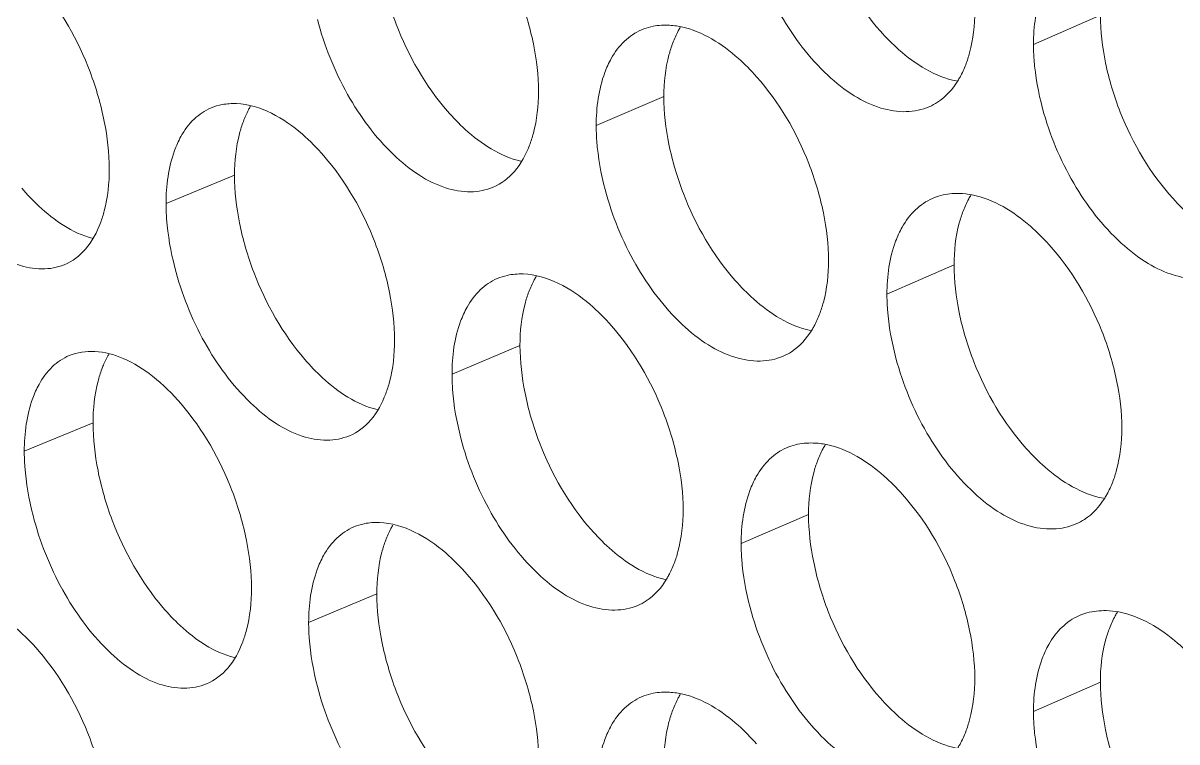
# Model space of a CAD drawing. Header units: millimetres. Extents: x 1177 to 4147, y 93 to 2194.
# Drawn here: x 2545.75 to 2559.37, y 995.79 to 1004.28 of the extents above; entities that cross this region are included whole.
import ezdxf

# ---------------------------------------------------------------- set-up
doc = ezdxf.new("R2010")
doc.units = ezdxf.units.MM
doc.header["$LTSCALE"] = 0.1
doc.layers.get('0').update_dxf_attribs({"lineweight": 13})
doc.layers.add('标注', color=251, linetype='Continuous', lineweight=9)

# ---------------------------------------------------------------- blocks, each defined once
blk = doc.blocks.new('02')
at = {"layer": '标注'}
for p, q in [((4424.075, 1026.091), (4422.948, 1025.596)), ((4416.717, 1024.716), (4415.576, 1024.229)), ((4416.717, 1024.716), (4415.576, 1024.229)), ((4409.479, 1023.393), (4408.324, 1022.914)), ((4421.609, 1021.877), (4420.477, 1021.385)), ((4421.609, 1021.877), (4420.477, 1021.385)), ((4414.291, 1020.519), (4413.145, 1020.035)), ((4407.093, 1019.213), (4405.934, 1018.737)), ((4419.156, 1017.669), (4418.02, 1017.179)), ((4411.878, 1016.328), (4410.728, 1015.847)), ((4424.075, 1014.841), (4422.948, 1014.346))]:
    blk.add_line(p, q, dxfattribs=at)
for centre, radius, start, end in [((4416.719, 1024.952), 0.968, 103.1675, 113.1121), ((4416.719, 1024.952), 0.968, 103.1675, 113.1121), ((4421.636, 1022.096), 0.984, 104.7476, 113.5233), ((4421.636, 1022.096), 0.984, 104.7476, 113.5233), ((4414.281, 1020.763), 0.96, 102.3564, 112.9065), ((4419.171, 1017.896), 0.976, 103.9644, 113.3177), ((4411.856, 1016.58), 0.952, 101.531, 112.7006), ((4424.114, 1015.052), 0.993, 105.5171, 113.729), ((4416.719, 1013.702), 0.968, 103.1675, 113.1121)]:
    blk.add_arc(centre, radius, start, end, dxfattribs=at)
for points, knots in [([(4419.156, 1028.919), (4419.156, 1028.649), (4419.223, 1028.09), (4419.545, 1027.007), (4419.99, 1026.245), (4420.367, 1025.82)], [0, 0, 0, 0, 0.23899, 0.49541, 1, 1, 1, 1]), ([(4414.602, 1024.801), (4414.602, 1025.071), (4414.535, 1025.63), (4414.216, 1026.714), (4413.776, 1027.477), (4413.402, 1027.906)], [0, 0, 0, 0, 0.238989, 0.495505, 1, 1, 1, 1]), ([(4414.602, 1024.801), (4414.602, 1025.071), (4414.535, 1025.63), (4414.216, 1026.714), (4413.776, 1027.477), (4413.402, 1027.906)], [0, 0, 0, 0, 0.238989, 0.495505, 1, 1, 1, 1]), ([(4411.878, 1027.578), (4411.878, 1027.309), (4411.944, 1026.749), (4412.26, 1025.665), (4412.697, 1024.9), (4413.069, 1024.471)], [0, 0, 0, 0, 0.239203, 0.495862, 1, 1, 1, 1]), ([(4411.878, 1027.578), (4411.878, 1027.309), (4411.944, 1026.749), (4412.26, 1025.665), (4412.697, 1024.9), (4413.069, 1024.471)], [0, 0, 0, 0, 0.239203, 0.495862, 1, 1, 1, 1]), ([(4418.171, 1027.348), (4418.287, 1026.908), (4418.626, 1026.082), (4419.282, 1025.216), (4419.895, 1024.726), (4420.348, 1024.509), (4420.791, 1024.437), (4421.07, 1024.493), (4421.191, 1024.546)], [0, 0, 0, 0, 0.30069, 0.583702, 0.707914, 0.81685, 0.912547, 1, 1, 1, 1]), ([(4423.206, 1026.727), (4423.163, 1026.651), (4423.001, 1026.295), (4422.948, 1025.898), (4422.948, 1025.596)], [0, 0, 0, 0, 0.224731, 1, 1, 1, 1]), ([(4407.367, 1023.493), (4407.367, 1023.762), (4407.301, 1024.322), (4406.988, 1025.407), (4406.555, 1026.174), (4406.187, 1026.606)], [0, 0, 0, 0, 0.239204, 0.495958, 1, 1, 1, 1]), ([(4421.806, 1025.254), (4421.831, 1025.321), (4421.925, 1025.614), (4421.958, 1025.924), (4421.958, 1026.161)], [0, 0, 0, 0, 0.230838, 1, 1, 1, 1]), ([(4410.877, 1026.015), (4410.991, 1025.576), (4411.321, 1024.751), (4411.963, 1023.881), (4412.564, 1023.386), (4413.009, 1023.164), (4413.444, 1023.085), (4413.719, 1023.137), (4413.839, 1023.188)], [0, 0, 0, 0, 0.302139, 0.585875, 0.710041, 0.818575, 0.913518, 1, 1, 1, 1]), ([(4410.877, 1026.015), (4410.991, 1025.576), (4411.321, 1024.751), (4411.963, 1023.881), (4412.564, 1023.386), (4413.009, 1023.164), (4413.444, 1023.085), (4413.719, 1023.137), (4413.839, 1023.188)], [0, 0, 0, 0, 0.302139, 0.585875, 0.710041, 0.818575, 0.913518, 1, 1, 1, 1]), ([(4424.075, 1026.091), (4424.075, 1025.821), (4424.143, 1025.262), (4424.468, 1024.18), (4424.918, 1023.421), (4425.3, 1022.998)], [0, 0, 0, 0, 0.238849, 0.49511, 1, 1, 1, 1]), ([(4416.339, 1025.842), (4416.234, 1025.798), (4416.032, 1025.661), (4415.89, 1025.466), (4415.83, 1025.359)], [0, 0, 0, 0, 0.480026, 1, 1, 1, 1]), ([(4416.339, 1025.842), (4416.234, 1025.798), (4416.032, 1025.661), (4415.89, 1025.466), (4415.83, 1025.359)], [0, 0, 0, 0, 0.480026, 1, 1, 1, 1]), ([(4416.994, 1025.887), (4416.982, 1025.866), (4416.934, 1025.781), (4416.894, 1025.692), (4416.867, 1025.623)], [0, 0, 0, 0, 0.242079, 1, 1, 1, 1]), ([(4416.994, 1025.887), (4416.982, 1025.866), (4416.934, 1025.781), (4416.894, 1025.692), (4416.867, 1025.623)], [0, 0, 0, 0, 0.242079, 1, 1, 1, 1]), ([(4418.279, 1025.051), (4418.183, 1025.16), (4417.827, 1025.522), (4417.372, 1025.816), (4417.015, 1025.892)], [0, 0, 0, 0, 0.285173, 1, 1, 1, 1]), ([(4418.279, 1025.051), (4418.183, 1025.16), (4417.827, 1025.522), (4417.372, 1025.816), (4417.015, 1025.892)], [0, 0, 0, 0, 0.285173, 1, 1, 1, 1]), ([(4420.367, 1025.82), (4420.465, 1025.71), (4420.825, 1025.344), (4421.289, 1025.051), (4421.651, 1024.98)], [0, 0, 0, 0, 0.285334, 1, 1, 1, 1]), ([(4416.867, 1025.623), (4416.842, 1025.556), (4416.749, 1025.263), (4416.717, 1024.953), (4416.717, 1024.716)], [0, 0, 0, 0, 0.230459, 1, 1, 1, 1]), ([(4416.867, 1025.623), (4416.842, 1025.556), (4416.749, 1025.263), (4416.717, 1024.953), (4416.717, 1024.716)], [0, 0, 0, 0, 0.230459, 1, 1, 1, 1]), ([(4422.948, 1025.596), (4422.948, 1025.509), (4422.963, 1025.145), (4423.029, 1024.784), (4423.101, 1024.515)], [0, 0, 0, 0, 0.23814, 1, 1, 1, 1]), ([(4415.83, 1025.359), (4415.787, 1025.283), (4415.627, 1024.927), (4415.576, 1024.531), (4415.576, 1024.229)], [0, 0, 0, 0, 0.22403, 1, 1, 1, 1]), ([(4415.83, 1025.359), (4415.787, 1025.283), (4415.627, 1024.927), (4415.576, 1024.531), (4415.576, 1024.229)], [0, 0, 0, 0, 0.22403, 1, 1, 1, 1]), ([(4421.673, 1024.983), (4421.686, 1025.004), (4421.736, 1025.091), (4421.778, 1025.183), (4421.806, 1025.254)], [0, 0, 0, 0, 0.242107, 1, 1, 1, 1]), ([(4419.493, 1021.952), (4419.493, 1022.221), (4419.425, 1022.781), (4419.102, 1023.863), (4418.657, 1024.625), (4418.279, 1025.051)], [0, 0, 0, 0, 0.238846, 0.495203, 1, 1, 1, 1]), ([(4419.493, 1021.952), (4419.493, 1022.221), (4419.425, 1022.781), (4419.102, 1023.863), (4418.657, 1024.625), (4418.279, 1025.051)], [0, 0, 0, 0, 0.238846, 0.495203, 1, 1, 1, 1]), ([(4421.191, 1024.546), (4421.24, 1024.567), (4421.433, 1024.671), (4421.586, 1024.842), (4421.673, 1024.983)], [0, 0, 0, 0, 0.240804, 1, 1, 1, 1]), ([(4414.452, 1023.896), (4414.477, 1023.962), (4414.57, 1024.255), (4414.602, 1024.565), (4414.602, 1024.801)], [0, 0, 0, 0, 0.230395, 1, 1, 1, 1]), ([(4414.452, 1023.896), (4414.477, 1023.962), (4414.57, 1024.255), (4414.602, 1024.565), (4414.602, 1024.801)], [0, 0, 0, 0, 0.230395, 1, 1, 1, 1]), ([(4403.704, 1024.732), (4403.816, 1024.294), (4404.139, 1023.47), (4404.767, 1022.598), (4405.356, 1022.097), (4405.791, 1021.87), (4406.218, 1021.785), (4406.49, 1021.833), (4406.608, 1021.881)], [0, 0, 0, 0, 0.303606, 0.588083, 0.712204, 0.820335, 0.914512, 1, 1, 1, 1]), ([(4410.983, 1023.717), (4410.871, 1023.847), (4410.472, 1024.258), (4409.918, 1024.582), (4409.51, 1024.598)], [0, 0, 0, 0, 0.295598, 1, 1, 1, 1]), ([(4416.717, 1024.716), (4416.717, 1024.447), (4416.783, 1023.887), (4417.103, 1022.804), (4417.545, 1022.041), (4417.921, 1021.614)], [0, 0, 0, 0, 0.23906, 0.495561, 1, 1, 1, 1]), ([(4416.717, 1024.716), (4416.717, 1024.447), (4416.783, 1023.887), (4417.103, 1022.804), (4417.545, 1022.041), (4417.921, 1021.614)], [0, 0, 0, 0, 0.23906, 0.495561, 1, 1, 1, 1]), ([(4409.084, 1024.526), (4408.978, 1024.482), (4408.775, 1024.346), (4408.634, 1024.15), (4408.574, 1024.041)], [0, 0, 0, 0, 0.478627, 1, 1, 1, 1]), ([(4409.746, 1024.552), (4409.735, 1024.533), (4409.69, 1024.451), (4409.652, 1024.365), (4409.627, 1024.298)], [0, 0, 0, 0, 0.242093, 1, 1, 1, 1]), ([(4413.069, 1024.471), (4413.163, 1024.363), (4413.51, 1024.002), (4413.955, 1023.708), (4414.306, 1023.628)], [0, 0, 0, 0, 0.285361, 1, 1, 1, 1]), ([(4413.069, 1024.471), (4413.163, 1024.363), (4413.51, 1024.002), (4413.955, 1023.708), (4414.306, 1023.628)], [0, 0, 0, 0, 0.285361, 1, 1, 1, 1]), ([(4423.101, 1024.515), (4423.219, 1024.075), (4423.562, 1023.248), (4424.227, 1022.384), (4424.849, 1021.898), (4425.308, 1021.685), (4425.756, 1021.617), (4426.038, 1021.676), (4426.16, 1021.731)], [0, 0, 0, 0, 0.299735, 0.582272, 0.706518, 0.81572, 0.911912, 1, 1, 1, 1]), ([(4409.627, 1024.298), (4409.602, 1024.232), (4409.511, 1023.939), (4409.479, 1023.629), (4409.479, 1023.393)], [0, 0, 0, 0, 0.230017, 1, 1, 1, 1]), ([(4415.576, 1024.229), (4415.576, 1024.143), (4415.59, 1023.778), (4415.656, 1023.416), (4415.726, 1023.148)], [0, 0, 0, 0, 0.238055, 1, 1, 1, 1]), ([(4415.576, 1024.229), (4415.576, 1024.143), (4415.59, 1023.778), (4415.656, 1023.416), (4415.726, 1023.148)], [0, 0, 0, 0, 0.238055, 1, 1, 1, 1]), ([(4408.574, 1024.041), (4408.532, 1023.966), (4408.375, 1023.61), (4408.324, 1023.215), (4408.324, 1022.914)], [0, 0, 0, 0, 0.223347, 1, 1, 1, 1]), ([(4413.839, 1023.188), (4413.976, 1023.246), (4414.239, 1023.449), (4414.392, 1023.737), (4414.452, 1023.896)], [0, 0, 0, 0, 0.468447, 1, 1, 1, 1]), ([(4413.839, 1023.188), (4413.976, 1023.246), (4414.239, 1023.449), (4414.392, 1023.737), (4414.452, 1023.896)], [0, 0, 0, 0, 0.468447, 1, 1, 1, 1]), ([(4412.177, 1020.609), (4412.177, 1020.879), (4412.11, 1021.439), (4411.793, 1022.523), (4411.355, 1023.287), (4410.983, 1023.717)], [0, 0, 0, 0, 0.23906, 0.495656, 1, 1, 1, 1]), ([(4407.219, 1022.589), (4407.244, 1022.655), (4407.335, 1022.947), (4407.367, 1023.257), (4407.367, 1023.493)], [0, 0, 0, 0, 0.229953, 1, 1, 1, 1]), ([(4409.479, 1023.393), (4409.479, 1023.123), (4409.544, 1022.563), (4409.858, 1021.479), (4410.293, 1020.713), (4410.664, 1020.283)], [0, 0, 0, 0, 0.239274, 0.496012, 1, 1, 1, 1]), ([(4405.893, 1023.173), (4405.983, 1023.067), (4406.316, 1022.711), (4406.742, 1022.416), (4407.081, 1022.328)], [0, 0, 0, 0, 0.285322, 1, 1, 1, 1]), ([(4415.726, 1023.148), (4415.842, 1022.709), (4416.177, 1021.882), (4416.829, 1021.015), (4417.438, 1020.523), (4417.888, 1020.305), (4418.328, 1020.23), (4418.606, 1020.286), (4418.727, 1020.338)], [0, 0, 0, 0, 0.301171, 0.584422, 0.708619, 0.817421, 0.912868, 1, 1, 1, 1]), ([(4415.726, 1023.148), (4415.842, 1022.709), (4416.177, 1021.882), (4416.829, 1021.015), (4417.438, 1020.523), (4417.888, 1020.305), (4418.328, 1020.23), (4418.606, 1020.286), (4418.727, 1020.338)], [0, 0, 0, 0, 0.301171, 0.584422, 0.708619, 0.817421, 0.912868, 1, 1, 1, 1]), ([(4421.893, 1023.055), (4421.881, 1023.034), (4421.83, 1022.947), (4421.788, 1022.855), (4421.761, 1022.784)], [0, 0, 0, 0, 0.242091, 1, 1, 1, 1]), ([(4421.893, 1023.055), (4421.881, 1023.034), (4421.83, 1022.947), (4421.788, 1022.855), (4421.761, 1022.784)], [0, 0, 0, 0, 0.242091, 1, 1, 1, 1]), ([(4423.21, 1022.219), (4423.111, 1022.329), (4422.747, 1022.694), (4422.279, 1022.987), (4421.915, 1023.058)], [0, 0, 0, 0, 0.285148, 1, 1, 1, 1]), ([(4423.21, 1022.219), (4423.111, 1022.329), (4422.747, 1022.694), (4422.279, 1022.987), (4421.915, 1023.058)], [0, 0, 0, 0, 0.285148, 1, 1, 1, 1]), ([(4408.324, 1022.914), (4408.324, 1022.827), (4408.339, 1022.463), (4408.403, 1022.101), (4408.472, 1021.832)], [0, 0, 0, 0, 0.237972, 1, 1, 1, 1]), ([(4421.243, 1022.999), (4421.138, 1022.953), (4420.937, 1022.817), (4420.795, 1022.622), (4420.734, 1022.515)], [0, 0, 0, 0, 0.480902, 1, 1, 1, 1]), ([(4421.243, 1022.999), (4421.138, 1022.953), (4420.937, 1022.817), (4420.795, 1022.622), (4420.734, 1022.515)], [0, 0, 0, 0, 0.480902, 1, 1, 1, 1]), ([(4425.3, 1022.998), (4425.4, 1022.887), (4425.769, 1022.518), (4426.246, 1022.226), (4426.614, 1022.161)], [0, 0, 0, 0, 0.285283, 1, 1, 1, 1]), ([(4421.761, 1022.784), (4421.736, 1022.718), (4421.642, 1022.424), (4421.609, 1022.113), (4421.609, 1021.877)], [0, 0, 0, 0, 0.230754, 1, 1, 1, 1]), ([(4421.761, 1022.784), (4421.736, 1022.718), (4421.642, 1022.424), (4421.609, 1022.113), (4421.609, 1021.877)], [0, 0, 0, 0, 0.230754, 1, 1, 1, 1]), ([(4406.608, 1021.881), (4406.745, 1021.938), (4407.009, 1022.141), (4407.16, 1022.429), (4407.219, 1022.589)], [0, 0, 0, 0, 0.46659, 1, 1, 1, 1]), ([(4420.734, 1022.515), (4420.691, 1022.439), (4420.53, 1022.084), (4420.477, 1021.686), (4420.477, 1021.385)], [0, 0, 0, 0, 0.224496, 1, 1, 1, 1]), ([(4420.734, 1022.515), (4420.691, 1022.439), (4420.53, 1022.084), (4420.477, 1021.686), (4420.477, 1021.385)], [0, 0, 0, 0, 0.224496, 1, 1, 1, 1]), ([(4424.437, 1019.126), (4424.437, 1019.395), (4424.369, 1019.954), (4424.042, 1021.036), (4423.591, 1021.795), (4423.21, 1022.219)], [0, 0, 0, 0, 0.238705, 0.494901, 1, 1, 1, 1]), ([(4424.437, 1019.126), (4424.437, 1019.395), (4424.369, 1019.954), (4424.042, 1021.036), (4423.591, 1021.795), (4423.21, 1022.219)], [0, 0, 0, 0, 0.238705, 0.494901, 1, 1, 1, 1]), ([(4419.341, 1021.046), (4419.366, 1021.112), (4419.46, 1021.405), (4419.493, 1021.715), (4419.493, 1021.952)], [0, 0, 0, 0, 0.23069, 1, 1, 1, 1]), ([(4419.341, 1021.046), (4419.366, 1021.112), (4419.46, 1021.405), (4419.493, 1021.715), (4419.493, 1021.952)], [0, 0, 0, 0, 0.23069, 1, 1, 1, 1]), ([(4421.609, 1021.877), (4421.609, 1021.607), (4421.676, 1021.048), (4422, 1019.966), (4422.447, 1019.205), (4422.827, 1018.781)], [0, 0, 0, 0, 0.238919, 0.49526, 1, 1, 1, 1]), ([(4421.609, 1021.877), (4421.609, 1021.607), (4421.676, 1021.048), (4422, 1019.966), (4422.447, 1019.205), (4422.827, 1018.781)], [0, 0, 0, 0, 0.238919, 0.49526, 1, 1, 1, 1]), ([(4408.472, 1021.832), (4408.585, 1021.393), (4408.913, 1020.568), (4409.551, 1019.698), (4410.148, 1019.201), (4410.589, 1018.977), (4411.022, 1018.896), (4411.296, 1018.947), (4411.415, 1018.997)], [0, 0, 0, 0, 0.302626, 0.586607, 0.710758, 0.819158, 0.913847, 1, 1, 1, 1]), ([(4413.907, 1021.648), (4413.802, 1021.603), (4413.6, 1021.467), (4413.458, 1021.272), (4413.398, 1021.164)], [0, 0, 0, 0, 0.479572, 1, 1, 1, 1]), ([(4415.834, 1020.851), (4415.72, 1020.98), (4415.315, 1021.391), (4414.756, 1021.71), (4414.345, 1021.725)], [0, 0, 0, 0, 0.29472, 1, 1, 1, 1]), ([(4414.565, 1021.686), (4414.553, 1021.666), (4414.506, 1021.582), (4414.466, 1021.494), (4414.44, 1021.425)], [0, 0, 0, 0, 0.242079, 1, 1, 1, 1]), ([(4417.921, 1021.614), (4418.018, 1021.505), (4418.373, 1021.141), (4418.831, 1020.848), (4419.189, 1020.773)], [0, 0, 0, 0, 0.28535, 1, 1, 1, 1]), ([(4417.921, 1021.614), (4418.018, 1021.505), (4418.373, 1021.141), (4418.831, 1020.848), (4419.189, 1020.773)], [0, 0, 0, 0, 0.28535, 1, 1, 1, 1]), ([(4414.44, 1021.425), (4414.415, 1021.359), (4414.323, 1021.066), (4414.291, 1020.756), (4414.291, 1020.519)], [0, 0, 0, 0, 0.230311, 1, 1, 1, 1]), ([(4420.477, 1021.385), (4420.477, 1021.298), (4420.492, 1020.933), (4420.558, 1020.572), (4420.629, 1020.304)], [0, 0, 0, 0, 0.238111, 1, 1, 1, 1]), ([(4420.477, 1021.385), (4420.477, 1021.298), (4420.492, 1020.933), (4420.558, 1020.572), (4420.629, 1020.304)], [0, 0, 0, 0, 0.238111, 1, 1, 1, 1]), ([(4413.398, 1021.164), (4413.356, 1021.088), (4413.196, 1020.733), (4413.145, 1020.336), (4413.145, 1020.035)], [0, 0, 0, 0, 0.2238, 1, 1, 1, 1]), ([(4419.211, 1020.778), (4419.223, 1020.798), (4419.273, 1020.885), (4419.314, 1020.975), (4419.341, 1021.046)], [0, 0, 0, 0, 0.242099, 1, 1, 1, 1]), ([(4419.211, 1020.778), (4419.223, 1020.798), (4419.273, 1020.885), (4419.314, 1020.975), (4419.341, 1021.046)], [0, 0, 0, 0, 0.242099, 1, 1, 1, 1]), ([(4417.041, 1017.749), (4417.041, 1018.018), (4416.974, 1018.577), (4416.653, 1019.661), (4416.21, 1020.423), (4415.834, 1020.851)], [0, 0, 0, 0, 0.238918, 0.495354, 1, 1, 1, 1]), ([(4418.727, 1020.338), (4418.776, 1020.359), (4418.971, 1020.463), (4419.124, 1020.635), (4419.211, 1020.778)], [0, 0, 0, 0, 0.240491, 1, 1, 1, 1]), ([(4418.727, 1020.338), (4418.776, 1020.359), (4418.971, 1020.463), (4419.124, 1020.635), (4419.211, 1020.778)], [0, 0, 0, 0, 0.240491, 1, 1, 1, 1]), ([(4412.027, 1019.704), (4412.052, 1019.77), (4412.145, 1020.063), (4412.177, 1020.373), (4412.177, 1020.609)], [0, 0, 0, 0, 0.230247, 1, 1, 1, 1]), ([(4414.291, 1020.519), (4414.291, 1020.25), (4414.357, 1019.69), (4414.675, 1018.607), (4415.114, 1017.843), (4415.489, 1017.415)], [0, 0, 0, 0, 0.239131, 0.495711, 1, 1, 1, 1]), ([(4406.692, 1020.348), (4406.587, 1020.305), (4406.383, 1020.169), (4406.242, 1019.972), (4406.182, 1019.863)], [0, 0, 0, 0, 0.478136, 1, 1, 1, 1]), ([(4408.578, 1019.534), (4408.433, 1019.703), (4408.136, 1019.999), (4407.641, 1020.314), (4407.146, 1020.449), (4406.827, 1020.404), (4406.692, 1020.348)], [0, 0, 0, 0, 0.30699, 0.573081, 0.799443, 1, 1, 1, 1]), ([(4407.357, 1020.368), (4407.323, 1020.309), (4407.283, 1020.226), (4407.249, 1020.14), (4407.24, 1020.118)], [0, 0, 0, 0, 0.741765, 1, 1, 1, 1]), ([(4410.664, 1020.283), (4410.756, 1020.175), (4411.099, 1019.816), (4411.537, 1019.521), (4411.884, 1019.439)], [0, 0, 0, 0, 0.285356, 1, 1, 1, 1]), ([(4420.629, 1020.304), (4420.746, 1019.864), (4421.087, 1019.037), (4421.748, 1018.172), (4422.365, 1017.684), (4422.821, 1017.469), (4423.267, 1017.399), (4423.547, 1017.457), (4423.669, 1017.511)], [0, 0, 0, 0, 0.300212, 0.582985, 0.707214, 0.816283, 0.912228, 1, 1, 1, 1]), ([(4420.629, 1020.304), (4420.746, 1019.864), (4421.087, 1019.037), (4421.748, 1018.172), (4422.365, 1017.684), (4422.821, 1017.469), (4423.267, 1017.399), (4423.547, 1017.457), (4423.669, 1017.511)], [0, 0, 0, 0, 0.300212, 0.582985, 0.707214, 0.816283, 0.912228, 1, 1, 1, 1]), ([(4407.24, 1020.118), (4407.216, 1020.052), (4407.125, 1019.759), (4407.093, 1019.449), (4407.093, 1019.213)], [0, 0, 0, 0, 0.229871, 1, 1, 1, 1]), ([(4413.145, 1020.035), (4413.145, 1019.949), (4413.16, 1019.584), (4413.224, 1019.222), (4413.295, 1018.953)], [0, 0, 0, 0, 0.238027, 1, 1, 1, 1]), ([(4406.182, 1019.863), (4406.141, 1019.788), (4405.984, 1019.433), (4405.934, 1019.038), (4405.934, 1018.737)], [0, 0, 0, 0, 0.223124, 1, 1, 1, 1]), ([(4411.415, 1018.997), (4411.552, 1019.054), (4411.815, 1019.257), (4411.967, 1019.546), (4412.027, 1019.704)], [0, 0, 0, 0, 0.467837, 1, 1, 1, 1]), ([(4409.765, 1016.423), (4409.765, 1016.693), (4409.699, 1017.253), (4409.384, 1018.337), (4408.949, 1019.103), (4408.578, 1019.534)], [0, 0, 0, 0, 0.239132, 0.495807, 1, 1, 1, 1]), ([(4407.093, 1019.213), (4407.093, 1018.943), (4407.158, 1018.384), (4407.471, 1017.299), (4407.902, 1016.532), (4408.271, 1016.1)], [0, 0, 0, 0, 0.239345, 0.496163, 1, 1, 1, 1]), ([(4424.284, 1018.219), (4424.309, 1018.285), (4424.404, 1018.578), (4424.437, 1018.889), (4424.437, 1019.126)], [0, 0, 0, 0, 0.230986, 1, 1, 1, 1]), ([(4424.284, 1018.219), (4424.309, 1018.285), (4424.404, 1018.578), (4424.437, 1018.889), (4424.437, 1019.126)], [0, 0, 0, 0, 0.230986, 1, 1, 1, 1]), ([(4413.295, 1018.953), (4413.409, 1018.514), (4413.742, 1017.689), (4414.389, 1016.82), (4414.994, 1016.327), (4415.442, 1016.106), (4415.879, 1016.03), (4416.156, 1016.084), (4416.276, 1016.135)], [0, 0, 0, 0, 0.301654, 0.585147, 0.709328, 0.817996, 0.913192, 1, 1, 1, 1]), ([(4405.934, 1018.737), (4405.934, 1018.65), (4405.948, 1018.286), (4406.012, 1017.923), (4406.081, 1017.654)], [0, 0, 0, 0, 0.237945, 1, 1, 1, 1]), ([(4418.784, 1018.793), (4418.68, 1018.748), (4418.478, 1018.611), (4418.336, 1018.416), (4418.275, 1018.309)], [0, 0, 0, 0, 0.48047, 1, 1, 1, 1]), ([(4419.437, 1018.843), (4419.425, 1018.822), (4419.375, 1018.736), (4419.334, 1018.646), (4419.308, 1018.575)], [0, 0, 0, 0, 0.242083, 1, 1, 1, 1]), ([(4420.738, 1018.007), (4420.64, 1018.117), (4420.28, 1018.48), (4419.819, 1018.773), (4419.459, 1018.847)], [0, 0, 0, 0, 0.285164, 1, 1, 1, 1]), ([(4422.827, 1018.781), (4422.926, 1018.67), (4423.29, 1018.303), (4423.761, 1018.011), (4424.126, 1017.942)], [0, 0, 0, 0, 0.285312, 1, 1, 1, 1]), ([(4422.827, 1018.781), (4422.926, 1018.67), (4423.29, 1018.303), (4423.761, 1018.011), (4424.126, 1017.942)], [0, 0, 0, 0, 0.285312, 1, 1, 1, 1]), ([(4419.308, 1018.575), (4419.282, 1018.509), (4419.189, 1018.216), (4419.156, 1017.905), (4419.156, 1017.669)], [0, 0, 0, 0, 0.230606, 1, 1, 1, 1]), ([(4418.275, 1018.309), (4418.233, 1018.233), (4418.072, 1017.878), (4418.02, 1017.481), (4418.02, 1017.179)], [0, 0, 0, 0, 0.224262, 1, 1, 1, 1]), ([(4424.148, 1017.944), (4424.161, 1017.965), (4424.213, 1018.054), (4424.256, 1018.147), (4424.284, 1018.219)], [0, 0, 0, 0, 0.242119, 1, 1, 1, 1]), ([(4424.148, 1017.944), (4424.161, 1017.965), (4424.213, 1018.054), (4424.256, 1018.147), (4424.284, 1018.219)], [0, 0, 0, 0, 0.242119, 1, 1, 1, 1]), ([(4421.958, 1014.911), (4421.958, 1015.18), (4421.89, 1015.739), (4421.566, 1016.822), (4421.118, 1017.582), (4420.738, 1018.007)], [0, 0, 0, 0, 0.238776, 0.495052, 1, 1, 1, 1]), ([(4423.669, 1017.511), (4423.717, 1017.532), (4423.909, 1017.635), (4424.061, 1017.804), (4424.148, 1017.944)], [0, 0, 0, 0, 0.241108, 1, 1, 1, 1]), ([(4423.669, 1017.511), (4423.717, 1017.532), (4423.909, 1017.635), (4424.061, 1017.804), (4424.148, 1017.944)], [0, 0, 0, 0, 0.241108, 1, 1, 1, 1]), ([(4406.081, 1017.654), (4406.194, 1017.216), (4406.519, 1016.392), (4407.152, 1015.52), (4407.745, 1015.021), (4408.183, 1014.795), (4408.613, 1014.713), (4408.886, 1014.762), (4409.004, 1014.811)], [0, 0, 0, 0, 0.303115, 0.587343, 0.711479, 0.819744, 0.914178, 1, 1, 1, 1]), ([(4416.89, 1016.843), (4416.915, 1016.909), (4417.008, 1017.202), (4417.041, 1017.512), (4417.041, 1017.749)], [0, 0, 0, 0, 0.230542, 1, 1, 1, 1]), ([(4419.156, 1017.669), (4419.156, 1017.399), (4419.223, 1016.84), (4419.545, 1015.757), (4419.99, 1014.995), (4420.367, 1014.57)], [0, 0, 0, 0, 0.23899, 0.49541, 1, 1, 1, 1]), ([(4411.489, 1017.459), (4411.384, 1017.415), (4411.181, 1017.279), (4411.039, 1017.083), (4410.979, 1016.975)], [0, 0, 0, 0, 0.479105, 1, 1, 1, 1]), ([(4413.402, 1016.656), (4413.289, 1016.785), (4412.887, 1017.197), (4412.33, 1017.518), (4411.921, 1017.534)], [0, 0, 0, 0, 0.295157, 1, 1, 1, 1]), ([(4412.149, 1017.491), (4412.137, 1017.472), (4412.091, 1017.389), (4412.052, 1017.301), (4412.027, 1017.234)], [0, 0, 0, 0, 0.242084, 1, 1, 1, 1]), ([(4415.489, 1017.415), (4415.584, 1017.306), (4415.935, 1016.944), (4416.387, 1016.65), (4416.741, 1016.573)], [0, 0, 0, 0, 0.285359, 1, 1, 1, 1]), ([(4412.027, 1017.234), (4412.002, 1017.168), (4411.91, 1016.875), (4411.878, 1016.565), (4411.878, 1016.328)], [0, 0, 0, 0, 0.230164, 1, 1, 1, 1]), ([(4418.02, 1017.179), (4418.02, 1017.092), (4418.034, 1016.728), (4418.1, 1016.366), (4418.171, 1016.098)], [0, 0, 0, 0, 0.238083, 1, 1, 1, 1]), ([(4410.979, 1016.975), (4410.937, 1016.899), (4410.779, 1016.544), (4410.728, 1016.148), (4410.728, 1015.847)], [0, 0, 0, 0, 0.223573, 1, 1, 1, 1]), ([(4416.762, 1016.578), (4416.774, 1016.599), (4416.823, 1016.684), (4416.863, 1016.774), (4416.89, 1016.843)], [0, 0, 0, 0, 0.242095, 1, 1, 1, 1]), ([(4414.602, 1013.551), (4414.602, 1013.821), (4414.535, 1014.38), (4414.216, 1015.464), (4413.776, 1016.227), (4413.402, 1016.656)], [0, 0, 0, 0, 0.238989, 0.495505, 1, 1, 1, 1]), ([(4409.616, 1015.519), (4409.641, 1015.585), (4409.733, 1015.878), (4409.765, 1016.187), (4409.765, 1016.423)], [0, 0, 0, 0, 0.2301, 1, 1, 1, 1]), ([(4416.276, 1016.135), (4416.325, 1016.156), (4416.522, 1016.26), (4416.675, 1016.434), (4416.762, 1016.578)], [0, 0, 0, 0, 0.240168, 1, 1, 1, 1]), ([(4406.187, 1015.356), (4406.042, 1015.525), (4405.748, 1015.821), (4405.257, 1016.138), (4404.765, 1016.274), (4404.448, 1016.231), (4404.314, 1016.176)], [0, 0, 0, 0, 0.307488, 0.573733, 0.799889, 1, 1, 1, 1]), ([(4411.878, 1016.328), (4411.878, 1016.059), (4411.944, 1015.499), (4412.26, 1014.415), (4412.697, 1013.65), (4413.069, 1013.221)], [0, 0, 0, 0, 0.239203, 0.495862, 1, 1, 1, 1]), ([(4408.271, 1016.1), (4408.363, 1015.993), (4408.701, 1015.636), (4409.133, 1015.341), (4409.476, 1015.256)], [0, 0, 0, 0, 0.285343, 1, 1, 1, 1]), ([(4418.171, 1016.098), (4418.287, 1015.658), (4418.626, 1014.832), (4419.282, 1013.966), (4419.895, 1013.476), (4420.348, 1013.259), (4420.791, 1013.187), (4421.07, 1013.243), (4421.191, 1013.296)], [0, 0, 0, 0, 0.30069, 0.583702, 0.707914, 0.81685, 0.912547, 1, 1, 1, 1]), ([(4424.363, 1016.022), (4424.35, 1016.001), (4424.298, 1015.913), (4424.256, 1015.82), (4424.228, 1015.748)], [0, 0, 0, 0, 0.242103, 1, 1, 1, 1]), ([(4425.696, 1015.187), (4425.596, 1015.297), (4425.227, 1015.664), (4424.752, 1015.956), (4424.385, 1016.024)], [0, 0, 0, 0, 0.285125, 1, 1, 1, 1]), ([(4410.728, 1015.847), (4410.728, 1015.76), (4410.742, 1015.395), (4410.807, 1015.034), (4410.877, 1014.765)], [0, 0, 0, 0, 0.238, 1, 1, 1, 1]), ([(4423.715, 1015.961), (4423.61, 1015.915), (4423.41, 1015.778), (4423.267, 1015.584), (4423.206, 1015.477)], [0, 0, 0, 0, 0.481324, 1, 1, 1, 1]), ([(4424.228, 1015.748), (4424.203, 1015.682), (4424.108, 1015.389), (4424.075, 1015.078), (4424.075, 1014.841)], [0, 0, 0, 0, 0.230902, 1, 1, 1, 1]), ([(4409.004, 1014.811), (4409.142, 1014.868), (4409.405, 1015.071), (4409.557, 1015.36), (4409.616, 1015.519)], [0, 0, 0, 0, 0.467218, 1, 1, 1, 1]), ([(4423.206, 1015.477), (4423.163, 1015.401), (4423.001, 1015.045), (4422.948, 1014.648), (4422.948, 1014.346)], [0, 0, 0, 0, 0.224731, 1, 1, 1, 1]), ([(4407.367, 1012.243), (4407.367, 1012.512), (4407.301, 1013.072), (4406.988, 1014.157), (4406.555, 1014.924), (4406.187, 1015.356)], [0, 0, 0, 0, 0.239204, 0.495958, 1, 1, 1, 1]), ([(4421.806, 1014.004), (4421.831, 1014.071), (4421.925, 1014.364), (4421.958, 1014.674), (4421.958, 1014.911)], [0, 0, 0, 0, 0.230838, 1, 1, 1, 1]), ([(4424.075, 1014.841), (4424.075, 1014.571), (4424.143, 1014.012), (4424.468, 1012.93), (4424.918, 1012.171), (4425.3, 1011.748)], [0, 0, 0, 0, 0.238849, 0.49511, 1, 1, 1, 1]), ([(4410.877, 1014.765), (4410.991, 1014.326), (4411.321, 1013.501), (4411.963, 1012.631), (4412.564, 1012.136), (4413.009, 1011.914), (4413.444, 1011.835), (4413.719, 1011.887), (4413.839, 1011.938)], [0, 0, 0, 0, 0.302139, 0.585875, 0.710041, 0.818575, 0.913518, 1, 1, 1, 1]), ([(4418.279, 1013.801), (4418.183, 1013.91), (4417.827, 1014.272), (4417.372, 1014.566), (4417.015, 1014.642)], [0, 0, 0, 0, 0.285173, 1, 1, 1, 1]), ([(4416.339, 1014.592), (4416.234, 1014.548), (4416.032, 1014.411), (4415.89, 1014.216), (4415.83, 1014.109)], [0, 0, 0, 0, 0.480026, 1, 1, 1, 1]), ([(4416.994, 1014.637), (4416.982, 1014.616), (4416.934, 1014.531), (4416.894, 1014.442), (4416.867, 1014.373)], [0, 0, 0, 0, 0.242079, 1, 1, 1, 1]), ([(4420.367, 1014.57), (4420.465, 1014.46), (4420.825, 1014.094), (4421.289, 1013.801), (4421.651, 1013.73)], [0, 0, 0, 0, 0.285334, 1, 1, 1, 1]), ([(4416.867, 1014.373), (4416.842, 1014.306), (4416.749, 1014.013), (4416.717, 1013.703), (4416.717, 1013.466)], [0, 0, 0, 0, 0.230459, 1, 1, 1, 1]), ([(4422.948, 1014.346), (4422.948, 1014.259), (4422.963, 1013.895), (4423.029, 1013.534), (4423.101, 1013.265)], [0, 0, 0, 0, 0.23814, 1, 1, 1, 1]), ([(4415.83, 1014.109), (4415.787, 1014.033), (4415.627, 1013.677), (4415.576, 1013.281), (4415.576, 1012.979)], [0, 0, 0, 0, 0.22403, 1, 1, 1, 1]), ([(4421.673, 1013.733), (4421.686, 1013.754), (4421.736, 1013.841), (4421.778, 1013.933), (4421.806, 1014.004)], [0, 0, 0, 0, 0.242107, 1, 1, 1, 1])]:
    blk.add_open_spline(points, degree=3, knots=knots, dxfattribs=at)
for points in [[(4416.782, 1025.922), (4416.687, 1025.925), (4416.591, 1025.916), (4416.499, 1025.895)], [(4416.782, 1025.922), (4416.687, 1025.925), (4416.591, 1025.916), (4416.499, 1025.895)], [(4417.015, 1025.892), (4416.939, 1025.909), (4416.86, 1025.919), (4416.782, 1025.922)], [(4417.015, 1025.892), (4416.939, 1025.909), (4416.86, 1025.919), (4416.782, 1025.922)], [(4409.27, 1024.581), (4409.206, 1024.569), (4409.143, 1024.551), (4409.084, 1024.526)], [(4409.51, 1024.598), (4409.43, 1024.601), (4409.349, 1024.596), (4409.27, 1024.581)], [(4421.697, 1023.083), (4421.592, 1023.086), (4421.486, 1023.075), (4421.385, 1023.048)], [(4421.697, 1023.083), (4421.592, 1023.086), (4421.486, 1023.075), (4421.385, 1023.048)], [(4421.915, 1023.058), (4421.843, 1023.072), (4421.77, 1023.081), (4421.697, 1023.083)], [(4421.915, 1023.058), (4421.843, 1023.072), (4421.77, 1023.081), (4421.697, 1023.083)], [(4414.345, 1021.725), (4414.255, 1021.728), (4414.163, 1021.721), (4414.075, 1021.701)], [(4419.233, 1018.874), (4419.133, 1018.877), (4419.032, 1018.868), (4418.935, 1018.844)], [(4419.459, 1018.847), (4419.384, 1018.863), (4419.308, 1018.872), (4419.233, 1018.874)], [(4411.921, 1017.534), (4411.836, 1017.537), (4411.749, 1017.531), (4411.666, 1017.514)], [(4424.174, 1016.047), (4424.065, 1016.05), (4423.954, 1016.038), (4423.849, 1016.008)], [(4424.385, 1016.024), (4424.315, 1016.037), (4424.245, 1016.045), (4424.174, 1016.047)], [(4416.782, 1014.672), (4416.687, 1014.675), (4416.591, 1014.666), (4416.499, 1014.645)], [(4417.015, 1014.642), (4416.939, 1014.659), (4416.86, 1014.669), (4416.782, 1014.672)]]:
    blk.add_open_spline(points, degree=3, dxfattribs=at)

msp = doc.modelspace()

# ---------------------------------------------------------------- block references
at = {"xscale": 0.7, "yscale": 0.7, "zscale": 0.7}
msp.add_blockref('02', (-538.391, 286.112), dxfattribs=at)

doc.saveas('drawing.dxf')
